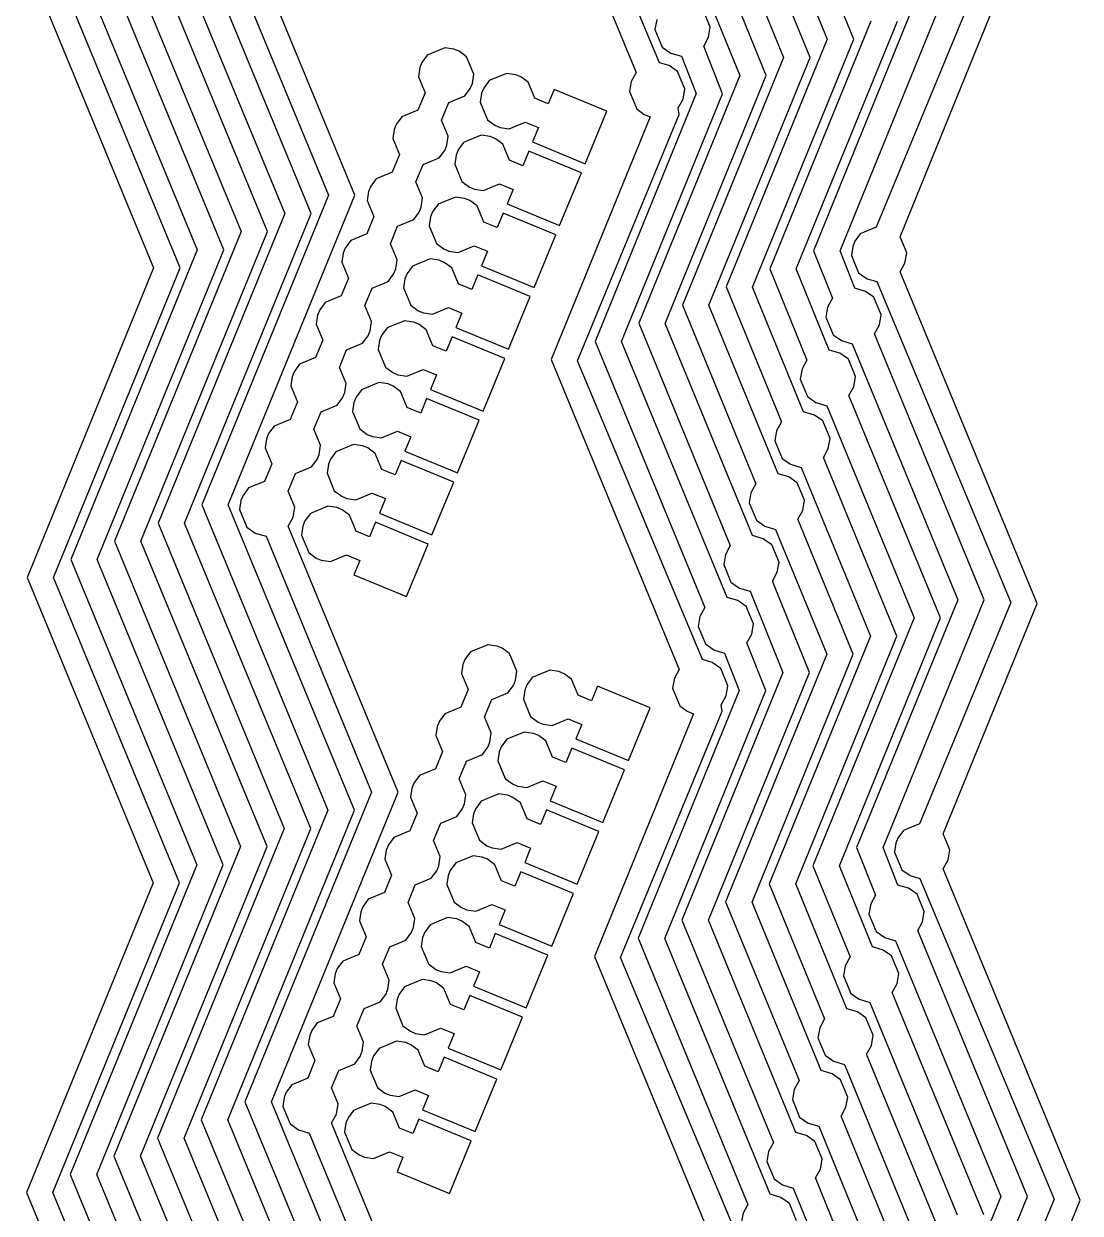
# Model space of a CAD drawing. Header units: millimetres. Extents: x 13 to 54, y 15 to 202.
# Drawn here: x 13.36 to 53.45, y 44.81 to 89.96 of the extents above; entities that cross this region are included whole.
import ezdxf

# ---------------------------------------------------------------- set-up
doc = ezdxf.new("R2010")
doc.units = ezdxf.units.MM
doc.layers.add('Default', color=70, linetype='Continuous')

msp = doc.modelspace()

# ---------------------------------------------------------------- linework, layer by layer
at = {"layer": 'Default'}
for points in [[(15.1969, 139.6756, -0.2), (19.9833, 128.0823, -0.2), (15.1769, 116.3269, -0.2), (19.9633, 104.7337, -0.2), (15.1569, 92.9783, -0.2), (19.9434, 81.385, -0.2), (15.1369, 69.6296, -0.2), (19.9234, 58.0364, -0.2), (15.1169, 46.2809, -0.2), (19.9034, 34.6877, -0.2), (15.5815, 24.1062, -0.2), (15.956, 23.1273, -0.2), (15.7715, 22.7913, -0.2), (15.7044, 22.4068, -0.2), (15.9801, 21.7434, -0.2), (16.2609, 21.5359, -0.2), (16.4565, 21.4551, -0.2), (16.8019, 21.4042, -0.2), (17.4653, 21.6799, -0.2), (17.6728, 21.9607, -0.2), (17.7858, 22.2346, -0.2)], [(17.7858, 22.2346, 1.2), (17.7858, 22.2346, -0.2), (17.8045, 22.5017, -0.2), (17.5287, 23.1651, -0.2), (17.2089, 23.3887, -0.2), (16.8014, 23.5111, -0.2), (16.5878, 24.1031, -0.2), (20.9096, 34.6845, -0.2), (16.1232, 46.2778, -0.2), (20.9296, 58.0332, -0.2), (16.1432, 69.6264, -0.2), (20.9496, 81.3819, -0.2), (16.1631, 92.9751, -0.2), (20.9696, 104.7305, -0.2), (16.1831, 116.3238, -0.2), (20.9896, 128.0792, -0.2), (16.2031, 139.6724, -0.2)], [(13.5384, 138.9862, -0.2), (18.3248, 127.393, -0.2), (13.5184, 115.6375, -0.2), (18.3049, 104.0443, -0.2), (13.4984, 92.2889, -0.2), (18.2849, 80.6957, -0.2), (13.4784, 68.9402, -0.2), (18.2649, 57.347, -0.2), (13.4585, 45.5916, -0.2), (18.2449, 33.9983, -0.2), (14.3038, 24.4504, -0.2), (13.6957, 24.1976, -0.2), (13.4883, 23.9169, -0.2), (13.4075, 23.7212, -0.2), (13.3565, 23.3759, -0.2), (13.6323, 22.7125, -0.2), (13.913, 22.505, -0.2), (14.1087, 22.4243, -0.2), (14.454, 22.3733, -0.2), (15.1174, 22.649, -0.2), (15.3249, 22.9298, -0.2), (15.438, 23.2037, -0.2)], [(15.438, 23.2037, 1.2), (15.438, 23.2037, -0.2), (15.4566, 23.4708, -0.2), (15.2039, 24.0789, -0.2), (19.2512, 33.9952, -0.2), (14.4647, 45.5884, -0.2), (19.2711, 57.3438, -0.2), (14.4847, 68.9371, -0.2), (19.2911, 80.6925, -0.2), (14.5047, 92.2857, -0.2), (19.3111, 104.0411, -0.2), (14.5246, 115.6344, -0.2), (19.3311, 127.3898, -0.2), (14.5446, 138.983, -0.2)], [(20.1337, 21.2655, 1.2), (20.1337, 21.2655, -0.2), (20.1523, 21.5326, -0.2), (19.8766, 22.196, -0.2), (19.5567, 22.4196, -0.2), (19.1492, 22.542, -0.2), (18.2462, 24.7924, -0.2), (22.5681, 35.3739, -0.2), (17.7817, 46.9672, -0.2), (22.5881, 58.7226, -0.2), (17.8016, 70.3158, -0.2), (22.6081, 82.0712, -0.2), (17.8216, 93.6645, -0.2), (22.6281, 105.4199, -0.2), (17.8416, 117.0131, -0.2), (22.6481, 128.7685, -0.2), (18.482, 138.8691, -0.2)], [(17.6366, 138.4853, -0.2), (21.6418, 128.7717, -0.2), (16.8354, 117.0163, -0.2), (21.6218, 105.4231, -0.2), (16.8154, 93.6676, -0.2), (21.6018, 82.0744, -0.2), (16.7954, 70.319, -0.2), (21.5819, 58.7257, -0.2), (16.7754, 46.9703, -0.2), (21.5619, 35.3771, -0.2), (17.24, 24.7956, -0.2), (18.3039, 22.1582, -0.2), (18.1194, 21.8221, -0.2), (18.0523, 21.4377, -0.2), (18.328, 20.7743, -0.2), (18.6087, 20.5668, -0.2), (18.8044, 20.486, -0.2), (19.1497, 20.4351, -0.2), (19.8131, 20.7108, -0.2), (20.0206, 20.9916, -0.2), (20.1337, 21.2655, -0.2)], [(31.7417, 99.872, -0.2), (36.5971, 88.1129, -0.2), (36.4126, 87.7768, -0.2), (36.3455, 87.3924, -0.2), (36.6213, 86.729, -0.2), (36.902, 86.5215, -0.2), (37.1368, 86.4246, -0.2), (33.3802, 77.2127, -0.2), (38.2356, 65.4536, -0.2), (38.0511, 65.1176, -0.2), (37.984, 64.7331, -0.2), (38.2598, 64.0697, -0.2), (38.5405, 63.8622, -0.2), (38.7753, 63.7653, -0.2), (35.0187, 54.5534, -0.2), (39.8741, 42.7943, -0.2)], [(40.7587, 43.162, -0.2), (36.0088, 54.5111, -0.2), (39.8691, 63.8634, -0.2), (39.8325, 64.1075, -0.2), (40.017, 64.4435, -0.2), (40.0841, 64.828, -0.2), (39.8084, 65.4914, -0.2), (39.4885, 65.715, -0.2), (39.1202, 65.8213, -0.2), (34.3703, 77.1704, -0.2), (38.2306, 86.5227, -0.2), (38.194, 86.7668, -0.2), (38.3785, 87.1028, -0.2), (38.4456, 87.4873, -0.2), (38.1699, 88.1507, -0.2), (37.85, 88.3743, -0.2), (37.4817, 88.4805, -0.2), (32.7318, 99.8297, -0.2)], [(41.2251, 95.7744, -0.2), (43.8515, 89.3777, -0.2), (40.0142, 79.9702, -0.2), (42.1121, 74.845, -0.2), (41.9276, 74.509, -0.2), (41.8605, 74.1245, -0.2), (42.1362, 73.4611, -0.2), (42.4561, 73.2375, -0.2), (42.8636, 73.1151, -0.2), (45.49, 66.7184, -0.2), (41.6527, 57.3109, -0.2), (43.7506, 52.1857, -0.2), (43.5661, 51.8497, -0.2), (43.499, 51.4652, -0.2), (43.7747, 50.8018, -0.2), (44.0946, 50.5782, -0.2), (44.5021, 50.4558, -0.2), (47.1285, 44.0591, -0.2)], [(48.1348, 44.056, -0.2), (45.3475, 50.8396, -0.2), (45.532, 51.1756, -0.2), (45.5991, 51.5601, -0.2), (45.3233, 52.2235, -0.2), (45.0034, 52.4471, -0.2), (44.596, 52.5695, -0.2), (42.6589, 57.3077, -0.2), (46.4963, 66.7153, -0.2), (43.709, 73.4989, -0.2), (43.8935, 73.8349, -0.2), (43.9606, 74.2194, -0.2), (43.6848, 74.8828, -0.2), (43.3649, 75.1064, -0.2), (42.9575, 75.2288, -0.2), (41.0204, 79.967, -0.2), (44.8577, 89.3746, -0.2), (42.0705, 96.1582, -0.2)], [(18.4739, 94.357, -0.2), (23.2603, 82.7638, -0.2), (18.4539, 71.0083, -0.2), (23.2403, 59.4151, -0.2), (18.4339, 47.6597, -0.2), (23.2204, 36.0665, -0.2), (18.8985, 25.485, -0.2), (20.6517, 21.189, -0.2), (20.4672, 20.853, -0.2), (20.4001, 20.4685, -0.2), (20.6759, 19.8051, -0.2), (20.9566, 19.5977, -0.2), (21.1523, 19.5169, -0.2), (21.4976, 19.466, -0.2), (22.161, 19.7417, -0.2), (22.3685, 20.0224, -0.2), (22.4815, 20.2964, -0.2), (22.489, 20.4032, -0.2)], [(22.489, 20.4032, 1.2), (22.489, 20.4032, -0.2), (22.5002, 20.5635, -0.2), (22.2244, 21.2268, -0.2), (21.9046, 21.4505, -0.2), (21.4971, 21.5729, -0.2), (19.9047, 25.4818, -0.2), (24.2266, 36.0633, -0.2), (19.4401, 47.6565, -0.2), (24.2466, 59.4119, -0.2), (19.4601, 71.0052, -0.2), (24.2666, 82.7606, -0.2), (19.4801, 94.3538, -0.2)], [(24.5723, 20.2577, 1.2), (24.5723, 20.2577, -0.2), (24.2524, 20.4814, -0.2), (23.845, 20.6038, -0.2), (21.5632, 26.1712, -0.2), (25.8851, 36.7527, -0.2), (21.0986, 48.3459, -0.2), (25.9051, 60.1013, -0.2), (21.1186, 71.6946, -0.2), (25.9251, 83.45, -0.2), (21.759, 93.5506, -0.2)], [(46.4763, 43.3666, -0.2), (44.3784, 48.4918, -0.2), (44.5629, 48.8278, -0.2), (44.63, 49.2123, -0.2), (44.3542, 49.8757, -0.2), (44.0343, 50.0993, -0.2), (43.6269, 50.2217, -0.2), (41.0004, 56.6183, -0.2), (44.8378, 66.0259, -0.2), (42.7399, 71.151, -0.2), (42.9244, 71.4871, -0.2), (42.9915, 71.8716, -0.2), (42.7157, 72.5349, -0.2), (42.3958, 72.7586, -0.2), (41.9884, 72.881, -0.2), (39.3619, 79.2776, -0.2), (43.1993, 88.6852, -0.2), (41.1013, 93.8103, -0.2)], [(20.9136, 93.1668, -0.2), (24.9188, 83.4531, -0.2), (20.1124, 71.6977, -0.2), (24.8988, 60.1045, -0.2), (20.0924, 48.3491, -0.2), (24.8788, 36.7558, -0.2), (20.557, 26.1743, -0.2), (22.9996, 20.2199, -0.2), (22.8151, 19.8839, -0.2), (22.748, 19.4994, -0.2), (23.0237, 18.836, -0.2), (23.3045, 18.6286, -0.2), (23.5001, 18.5478, -0.2), (23.8455, 18.4968, -0.2), (24.5088, 18.7726, -0.2), (24.7163, 19.0533, -0.2), (24.8294, 19.3273, -0.2), (24.848, 19.5943, -0.2), (24.5723, 20.2577, -0.2)], [(40.256, 93.4265, -0.2), (42.193, 88.6883, -0.2), (38.3557, 79.2808, -0.2), (41.143, 72.4971, -0.2), (40.9585, 72.1611, -0.2), (40.8914, 71.7766, -0.2), (41.1671, 71.1132, -0.2), (41.487, 70.8896, -0.2), (41.8945, 70.7672, -0.2), (43.8315, 66.0291, -0.2), (39.9942, 56.6215, -0.2), (42.7815, 49.8379, -0.2), (42.597, 49.5018, -0.2), (42.5299, 49.1174, -0.2), (42.8056, 48.454, -0.2), (43.1255, 48.2303, -0.2), (43.533, 48.1079, -0.2), (45.47, 43.3698, -0.2)], [(44.8178, 42.6772, -0.2), (43.4092, 46.1439, -0.2), (43.5937, 46.4799, -0.2), (43.6608, 46.8644, -0.2), (43.3851, 47.5278, -0.2), (43.0652, 47.7514, -0.2), (42.6578, 47.8738, -0.2), (39.342, 55.929, -0.2), (43.1793, 65.3365, -0.2), (41.7707, 68.8032, -0.2), (41.9552, 69.1392, -0.2), (42.0223, 69.5237, -0.2), (41.7466, 70.1871, -0.2), (41.4267, 70.4107, -0.2), (41.0193, 70.5331, -0.2), (37.7035, 78.5882, -0.2), (41.5408, 87.9958, -0.2), (40.1322, 91.4625, -0.2)], [(39.2868, 91.0787, -0.2), (40.5345, 87.999, -0.2), (36.6972, 78.5914, -0.2), (40.1739, 70.1493, -0.2), (39.9894, 69.8133, -0.2), (39.9223, 69.4288, -0.2), (40.198, 68.7654, -0.2), (40.5179, 68.5418, -0.2), (40.9253, 68.4194, -0.2), (42.173, 65.3397, -0.2), (38.3357, 55.9321, -0.2), (41.8124, 47.49, -0.2), (41.6279, 47.154, -0.2), (41.5608, 46.7695, -0.2), (41.8365, 46.1061, -0.2), (42.1564, 45.8825, -0.2), (42.5638, 45.7601, -0.2), (43.8115, 42.6804, -0.2)], [(42.6917, 44.5166, -0.2), (42.416, 45.18, -0.2), (42.0961, 45.4036, -0.2), (41.6886, 45.526, -0.2), (37.6835, 55.2396, -0.2), (41.5208, 64.6472, -0.2), (40.8016, 66.4553, -0.2), (40.9861, 66.7914, -0.2), (41.0532, 67.1758, -0.2), (40.7775, 67.8392, -0.2), (40.4576, 68.0629, -0.2), (40.0501, 68.1853, -0.2), (36.045, 77.8989, -0.2), (39.8823, 87.3064, -0.2), (39.1631, 89.1146, -0.2), (39.3476, 89.4507, -0.2), (39.4147, 89.8351, -0.2), (39.139, 90.4985, -0.2)], [(47.1685, 90.7565, -0.2), (43.3311, 81.3489, -0.2), (44.0503, 79.5407, -0.2), (43.8658, 79.2047, -0.2), (43.7987, 78.8202, -0.2), (44.0745, 78.1568, -0.2), (44.3943, 77.9332, -0.2), (44.8018, 77.8108, -0.2), (48.807, 68.0972, -0.2), (44.9696, 58.6896, -0.2), (45.6888, 56.8814, -0.2), (45.5043, 56.5454, -0.2), (45.4372, 56.1609, -0.2), (45.713, 55.4975, -0.2), (46.0328, 55.2739, -0.2), (46.4403, 55.1515, -0.2), (50.4455, 45.4379, -0.2), (46.6081, 36.0303, -0.2)], [(47.6144, 36.0272, -0.2), (51.4517, 45.4347, -0.2), (47.2857, 55.5353, -0.2), (47.4702, 55.8713, -0.2), (47.5373, 56.2558, -0.2), (47.2616, 56.9192, -0.2), (46.9417, 57.1429, -0.2), (46.5342, 57.2652, -0.2), (45.9759, 58.6864, -0.2), (49.8132, 68.094, -0.2), (45.6472, 78.1946, -0.2), (45.8317, 78.5306, -0.2), (45.8988, 78.9151, -0.2), (45.623, 79.5785, -0.2), (45.3032, 79.8021, -0.2), (44.8957, 79.9245, -0.2), (44.3374, 81.3457, -0.2), (48.1747, 90.7533, -0.2)], [(49.1878, 90.6557, -0.2), (45.7151, 82.2426, -0.2), (45.107, 81.9898, -0.2), (44.8995, 81.7091, -0.2), (44.8188, 81.5134, -0.2), (44.7678, 81.1681, -0.2), (45.0436, 80.5047, -0.2), (45.3635, 80.281, -0.2), (45.7318, 80.1748, -0.2), (50.8263, 67.9964, -0.2), (47.3536, 59.5833, -0.2), (46.7455, 59.3305, -0.2), (46.538, 59.0498, -0.2), (46.4573, 58.8541, -0.2), (46.4063, 58.5088, -0.2), (46.6821, 57.8454, -0.2), (47.002, 57.6217, -0.2), (47.3703, 57.5155, -0.2), (52.4648, 45.3371, -0.2), (48.9921, 36.924, -0.2)], [(49.8921, 36.5525, -0.2), (53.4549, 45.2948, -0.2), (48.2548, 57.8832, -0.2), (48.4393, 58.2192, -0.2), (48.5064, 58.6037, -0.2), (48.2536, 59.2118, -0.2), (51.8164, 67.9541, -0.2), (46.6163, 80.5425, -0.2), (46.8008, 80.8785, -0.2), (46.8679, 81.263, -0.2), (46.6151, 81.8711, -0.2), (50.1779, 90.6134, -0.2)], [(37.3817, 90.1247, -0.2), (37.3146, 89.7402, -0.2), (37.5904, 89.0768, -0.2), (37.9103, 88.8532, -0.2), (38.3177, 88.7308, -0.2), (38.8761, 87.3096, -0.2), (35.0387, 77.902, -0.2), (39.2048, 67.8014, -0.2), (39.0203, 67.4654, -0.2), (38.9531, 67.0809, -0.2), (39.2289, 66.4175, -0.2), (39.5488, 66.1939, -0.2), (39.9562, 66.0715, -0.2), (40.5146, 64.6503, -0.2), (36.6772, 55.2428, -0.2), (40.8433, 45.1422, -0.2), (40.6588, 44.8061, -0.2), (40.5916, 44.4216, -0.2)], [(45.51, 90.0671, -0.2), (41.6727, 80.6595, -0.2), (43.0812, 77.1929, -0.2), (42.8967, 76.8568, -0.2), (42.8296, 76.4723, -0.2), (43.1054, 75.809, -0.2), (43.4252, 75.5853, -0.2), (43.8327, 75.4629, -0.2), (47.1485, 67.4078, -0.2), (43.3112, 58.0002, -0.2), (44.7197, 54.5336, -0.2), (44.5352, 54.1975, -0.2), (44.4681, 53.8131, -0.2), (44.7439, 53.1497, -0.2), (45.0637, 52.926, -0.2), (45.4712, 52.8037, -0.2), (48.787, 44.7485, -0.2)], [(49.7932, 44.7454, -0.2), (46.3166, 53.1875, -0.2), (46.5011, 53.5235, -0.2), (46.5682, 53.908, -0.2), (46.2924, 54.5714, -0.2), (45.9726, 54.795, -0.2), (45.5651, 54.9174, -0.2), (44.3174, 57.9971, -0.2), (48.1547, 67.4046, -0.2), (44.6781, 75.8468, -0.2), (44.8626, 76.1828, -0.2), (44.9297, 76.5673, -0.2), (44.6539, 77.2307, -0.2), (44.3341, 77.4543, -0.2), (43.9266, 77.5767, -0.2), (42.6789, 80.6564, -0.2), (46.5162, 90.0639, -0.2)], [(27.5436, 37.442, -0.2), (22.7571, 49.0353, -0.2), (27.5636, 60.7907, -0.2), (23.3975, 70.8913, -0.2), (23.582, 71.2273, -0.2), (23.6491, 71.6118, -0.2), (23.3964, 72.2199, -0.2), (23.6709, 72.8851, -0.2), (24.2791, 73.1379, -0.2), (24.4865, 73.4186, -0.2), (24.5673, 73.6143, -0.2), (24.6182, 73.9596, -0.2), (24.3655, 74.5678, -0.2), (24.6401, 75.233, -0.2), (25.2482, 75.4858, -0.2), (25.4557, 75.7665, -0.2), (25.5364, 75.9621, -0.2), (25.5874, 76.3075, -0.2), (25.3346, 76.9156, -0.2), (25.6092, 77.5808, -0.2), (26.2173, 77.8336, -0.2), (26.4248, 78.1143, -0.2), (26.5055, 78.31, -0.2), (26.5565, 78.6554, -0.2), (26.3037, 79.2635, -0.2), (26.5783, 79.9287, -0.2), (27.1864, 80.1815, -0.2), (27.3939, 80.4622, -0.2), (27.4746, 80.6579, -0.2), (27.5256, 81.0032, -0.2), (27.2728, 81.6113, -0.2), (27.5474, 82.2765, -0.2), (28.1555, 82.5293, -0.2), (28.363, 82.8101, -0.2), (28.4438, 83.0057, -0.2), (28.4947, 83.3511, -0.2), (28.2419, 83.9592, -0.2), (28.5165, 84.6244, -0.2), (29.1246, 84.8772, -0.2), (29.3321, 85.1579, -0.2), (29.4129, 85.3536, -0.2), (29.4638, 85.6989, -0.2), (29.2111, 86.307, -0.2), (29.4856, 86.9723, -0.2), (30.0937, 87.225, -0.2), (30.3012, 87.5058, -0.2), (30.382, 87.7014, -0.2), (30.4329, 88.0468, -0.2), (30.1572, 88.7102, -0.2), (29.8764, 88.9176, -0.2), (29.6808, 88.9984, -0.2), (29.3354, 89.0494, -0.2), (28.672, 88.7736, -0.2), (28.4646, 88.4929, -0.2), (28.3838, 88.2972, -0.2), (28.3329, 87.9519, -0.2), (28.5856, 87.3437, -0.2), (28.311, 86.6785, -0.2), (27.7029, 86.4258, -0.2), (27.4955, 86.145, -0.2), (27.4147, 85.9494, -0.2), (27.3637, 85.604, -0.2), (27.6165, 84.9959, -0.2), (27.3419, 84.3307, -0.2), (26.7338, 84.0779, -0.2), (26.5263, 83.7972, -0.2), (26.4456, 83.6015, -0.2), (26.3946, 83.2561, -0.2), (26.6474, 82.648, -0.2), (26.3728, 81.9828, -0.2), (25.7647, 81.73, -0.2), (25.5572, 81.4493, -0.2), (25.4765, 81.2536, -0.2), (25.4255, 80.9083, -0.2), (25.6783, 80.3002, -0.2), (25.4037, 79.635, -0.2), (24.7956, 79.3822, -0.2), (24.5881, 79.1014, -0.2), (24.5074, 78.9058, -0.2), (24.4564, 78.5604, -0.2), (24.7092, 77.9523, -0.2), (24.4346, 77.2871, -0.2), (23.8265, 77.0343, -0.2), (23.619, 76.7536, -0.2), (23.5382, 76.5579, -0.2), (23.4873, 76.2126, -0.2), (23.7401, 75.6045, -0.2), (23.4655, 74.9393, -0.2), (22.8574, 74.6865, -0.2), (22.6499, 74.4057, -0.2), (22.5691, 74.2101, -0.2), (22.5182, 73.8647, -0.2), (22.7709, 73.2566, -0.2), (22.4964, 72.5914, -0.2), (21.8882, 72.3386, -0.2), (21.6808, 72.0579, -0.2), (21.6, 71.8622, -0.2), (21.5491, 71.5169, -0.2), (21.8248, 70.8535, -0.2), (22.1447, 70.6299, -0.2), (22.5521, 70.5075, -0.2), (26.5573, 60.7938, -0.2), (21.7509, 49.0384, -0.2), (26.5373, 37.4452, -0.2)], [(34.6646, 84.6514, 1.2), (34.6646, 84.6514, -0.2), (35.4883, 86.647, -0.2), (33.4926, 87.4708, -0.2), (33.2665, 86.923, -0.2), (32.7578, 87.1329, -0.2), (32.505, 87.741, -0.2), (32.2243, 87.9485, -0.2), (32.0286, 88.0293, -0.2), (31.6833, 88.0802, -0.2), (31.0199, 87.8045, -0.2), (30.8124, 87.5237, -0.2), (30.7317, 87.3281, -0.2), (30.6807, 86.9827, -0.2), (30.9565, 86.3193, -0.2), (31.2372, 86.1119, -0.2), (31.4329, 86.0311, -0.2), (31.7782, 85.9802, -0.2), (32.3863, 86.2329, -0.2), (32.895, 86.023, -0.2), (32.6689, 85.4751, -0.2), (34.6646, 84.6514, -0.2)], [(33.6955, 82.3035, 1.2), (33.6955, 82.3035, -0.2), (34.5192, 84.2992, -0.2), (32.5235, 85.1229, -0.2), (32.2974, 84.5751, -0.2), (31.7887, 84.7851, -0.2), (31.5359, 85.3932, -0.2), (31.2552, 85.6007, -0.2), (31.0595, 85.6814, -0.2), (30.7142, 85.7324, -0.2), (30.0508, 85.4566, -0.2), (29.8433, 85.1759, -0.2), (29.7625, 84.9802, -0.2), (29.7116, 84.6349, -0.2), (29.9873, 83.9715, -0.2), (30.2681, 83.764, -0.2), (30.4637, 83.6833, -0.2), (30.8091, 83.6323, -0.2), (31.4172, 83.8851, -0.2), (31.9259, 83.6751, -0.2), (31.6998, 83.1273, -0.2), (33.6955, 82.3035, -0.2)], [(32.7263, 79.9557, 1.2), (32.7263, 79.9557, -0.2), (33.5501, 81.9513, -0.2), (31.5544, 82.7751, -0.2), (31.3283, 82.2273, -0.2), (30.8196, 82.4372, -0.2), (30.5668, 83.0453, -0.2), (30.2861, 83.2528, -0.2), (30.0904, 83.3336, -0.2), (29.7451, 83.3845, -0.2), (29.0817, 83.1088, -0.2), (28.8742, 82.828, -0.2), (28.7934, 82.6324, -0.2), (28.7425, 82.287, -0.2), (29.0182, 81.6236, -0.2), (29.299, 81.4162, -0.2), (29.4946, 81.3354, -0.2), (29.84, 81.2845, -0.2), (30.4481, 81.5372, -0.2), (30.9568, 81.3272, -0.2), (30.7307, 80.7794, -0.2), (32.7263, 79.9557, -0.2)], [(31.7572, 77.6078, 1.2), (31.7572, 77.6078, -0.2), (32.581, 79.6035, -0.2), (30.5853, 80.4272, -0.2), (30.3592, 79.8794, -0.2), (29.8505, 80.0894, -0.2), (29.5977, 80.6975, -0.2), (29.317, 80.905, -0.2), (29.1213, 80.9857, -0.2), (28.7759, 81.0367, -0.2), (28.1126, 80.7609, -0.2), (27.9051, 80.4802, -0.2), (27.8243, 80.2845, -0.2), (27.7734, 79.9392, -0.2), (28.0491, 79.2758, -0.2), (28.3299, 79.0683, -0.2), (28.5255, 78.9876, -0.2), (28.8709, 78.9366, -0.2), (29.479, 79.1894, -0.2), (29.9877, 78.9794, -0.2), (29.7615, 78.4316, -0.2), (31.7572, 77.6078, -0.2)], [(30.7881, 75.26, 1.2), (30.7881, 75.26, -0.2), (31.6119, 77.2556, -0.2), (29.6162, 78.0794, -0.2), (29.3901, 77.5315, -0.2), (28.8814, 77.7415, -0.2), (28.6286, 78.3496, -0.2), (28.3478, 78.5571, -0.2), (28.1522, 78.6379, -0.2), (27.8068, 78.6888, -0.2), (27.1434, 78.4131, -0.2), (26.936, 78.1323, -0.2), (26.8552, 77.9367, -0.2), (26.8043, 77.5913, -0.2), (27.08, 76.9279, -0.2), (27.3607, 76.7205, -0.2), (27.5564, 76.6397, -0.2), (27.9017, 76.5887, -0.2), (28.5099, 76.8415, -0.2), (29.0186, 76.6315, -0.2), (28.7924, 76.0837, -0.2), (30.7881, 75.26, -0.2)], [(29.819, 72.9121, 1.2), (29.819, 72.9121, -0.2), (30.6427, 74.9078, -0.2), (28.6471, 75.7315, -0.2), (28.4209, 75.1837, -0.2), (27.9122, 75.3937, -0.2), (27.6595, 76.0018, -0.2), (27.3787, 76.2093, -0.2), (27.1831, 76.29, -0.2), (26.8377, 76.341, -0.2), (26.1743, 76.0652, -0.2), (25.9668, 75.7845, -0.2), (25.8861, 75.5888, -0.2), (25.8351, 75.2435, -0.2), (26.1109, 74.5801, -0.2), (26.3916, 74.3726, -0.2), (26.5873, 74.2918, -0.2), (26.9326, 74.2409, -0.2), (27.5407, 74.4937, -0.2), (28.0494, 74.2837, -0.2), (27.8233, 73.7359, -0.2), (29.819, 72.9121, -0.2)], [(28.8499, 70.5642, 1.2), (28.8499, 70.5642, -0.2), (29.6736, 72.5599, -0.2), (27.678, 73.3837, -0.2), (27.4518, 72.8358, -0.2), (26.9431, 73.0458, -0.2), (26.6904, 73.6539, -0.2), (26.4096, 73.8614, -0.2), (26.214, 73.9422, -0.2), (25.8686, 73.9931, -0.2), (25.2052, 73.7174, -0.2), (24.9977, 73.4366, -0.2), (24.917, 73.241, -0.2), (24.866, 72.8956, -0.2), (25.1418, 72.2322, -0.2), (25.4225, 72.0247, -0.2), (25.6182, 71.944, -0.2), (25.9635, 71.893, -0.2), (26.5716, 72.1458, -0.2), (27.0803, 71.9358, -0.2), (26.8542, 71.388, -0.2), (28.8499, 70.5642, -0.2)], [(27.8808, 68.2164, 1.2), (27.8808, 68.2164, -0.2), (28.7045, 70.2121, -0.2), (26.7088, 71.0358, -0.2), (26.4827, 70.488, -0.2), (25.974, 70.698, -0.2), (25.7212, 71.3061, -0.2), (25.4405, 71.5135, -0.2), (25.2448, 71.5943, -0.2), (24.8995, 71.6453, -0.2), (24.2361, 71.3695, -0.2), (24.0286, 71.0888, -0.2), (23.9479, 70.8931, -0.2), (23.8969, 70.5478, -0.2), (24.1727, 69.8844, -0.2), (24.4534, 69.6769, -0.2), (24.6491, 69.5961, -0.2), (24.9944, 69.5452, -0.2), (25.6025, 69.7979, -0.2), (26.1112, 69.588, -0.2), (25.8851, 69.0401, -0.2), (27.8808, 68.2164, -0.2)], [(29.2021, 38.1314, -0.2), (25.036, 48.232, -0.2), (25.2205, 48.568, -0.2), (25.2876, 48.9525, -0.2), (25.0349, 49.5606, -0.2), (25.3095, 50.2258, -0.2), (25.9176, 50.4786, -0.2), (26.125, 50.7594, -0.2), (26.2058, 50.955, -0.2), (26.2568, 51.3004, -0.2), (26.004, 51.9085, -0.2), (26.2786, 52.5737, -0.2), (26.8867, 52.8265, -0.2), (27.0942, 53.1072, -0.2), (27.1749, 53.3029, -0.2), (27.2259, 53.6482, -0.2), (26.9731, 54.2563, -0.2), (27.2477, 54.9215, -0.2), (27.8558, 55.1743, -0.2), (28.0633, 55.4551, -0.2), (28.144, 55.6507, -0.2), (28.195, 55.9961, -0.2), (27.9422, 56.6042, -0.2), (28.2168, 57.2694, -0.2), (28.8249, 57.5222, -0.2), (29.0324, 57.8029, -0.2), (29.1131, 57.9986, -0.2), (29.1641, 58.3439, -0.2), (28.9113, 58.952, -0.2), (29.1859, 59.6173, -0.2), (29.794, 59.87, -0.2), (30.0015, 60.1508, -0.2), (30.0823, 60.3464, -0.2), (30.1332, 60.6918, -0.2), (29.8804, 61.2999, -0.2), (30.155, 61.9651, -0.2), (30.7631, 62.2179, -0.2), (30.9706, 62.4986, -0.2), (31.0514, 62.6943, -0.2), (31.1023, 63.0396, -0.2), (30.8496, 63.6477, -0.2), (31.1241, 64.313, -0.2), (31.7322, 64.5657, -0.2), (31.9397, 64.8465, -0.2), (32.0205, 65.0421, -0.2), (32.0714, 65.3875, -0.2), (31.7957, 66.0509, -0.2), (31.5149, 66.2584, -0.2), (31.3193, 66.3391, -0.2), (30.9739, 66.3901, -0.2), (30.3105, 66.1143, -0.2), (30.1031, 65.8336, -0.2), (30.0223, 65.6379, -0.2), (29.9714, 65.2926, -0.2), (30.2241, 64.6845, -0.2), (29.9495, 64.0192, -0.2), (29.3414, 63.7665, -0.2), (29.134, 63.4857, -0.2), (29.0532, 63.2901, -0.2), (29.0022, 62.9447, -0.2), (29.255, 62.3366, -0.2), (28.9804, 61.6714, -0.2), (28.3723, 61.4186, -0.2), (28.1648, 61.1379, -0.2), (28.0841, 60.9422, -0.2), (28.0331, 60.5969, -0.2), (28.2859, 59.9887, -0.2), (28.0113, 59.3235, -0.2), (27.4032, 59.0708, -0.2), (27.1957, 58.79, -0.2), (27.115, 58.5944, -0.2), (27.064, 58.249, -0.2), (27.3168, 57.6409, -0.2), (27.0422, 56.9757, -0.2), (26.4341, 56.7229, -0.2), (26.2266, 56.4422, -0.2), (26.1459, 56.2465, -0.2), (26.0949, 55.9012, -0.2), (26.3477, 55.293, -0.2), (26.0731, 54.6278, -0.2), (25.465, 54.375, -0.2), (25.2575, 54.0943, -0.2), (25.1767, 53.8986, -0.2), (25.1258, 53.5533, -0.2), (25.3786, 52.9452, -0.2), (25.104, 52.28, -0.2), (24.4959, 52.0272, -0.2), (24.2884, 51.7465, -0.2), (24.2076, 51.5508, -0.2), (24.1567, 51.2054, -0.2), (24.4094, 50.5973, -0.2), (24.1349, 49.9321, -0.2), (23.5267, 49.6793, -0.2), (23.3193, 49.3986, -0.2), (23.2385, 49.2029, -0.2), (23.1876, 48.8576, -0.2), (23.4633, 48.1942, -0.2), (23.7832, 47.9706, -0.2), (24.1906, 47.8482, -0.2), (28.1958, 38.1346, -0.2)], [(32.8757, 63.4526, 1.2), (32.8757, 63.4526, -0.2), (33.0714, 63.3718, -0.2), (33.4167, 63.3209, -0.2), (34.0248, 63.5736, -0.2), (34.5335, 63.3637, -0.2), (34.3074, 62.8158, -0.2), (36.3031, 61.9921, -0.2), (37.1268, 63.9878, -0.2), (35.1311, 64.8115, -0.2), (34.905, 64.2637, -0.2), (34.3963, 64.4737, -0.2), (34.1435, 65.0818, -0.2), (33.8628, 65.2892, -0.2), (33.6671, 65.37, -0.2), (33.3218, 65.421, -0.2), (32.6584, 65.1452, -0.2), (32.4509, 64.8645, -0.2), (32.3702, 64.6688, -0.2), (32.3192, 64.3235, -0.2), (32.595, 63.6601, -0.2), (32.8757, 63.4526, -0.2)], [(31.9066, 61.1047, 1.2), (31.9066, 61.1047, -0.2), (32.1022, 61.024, -0.2), (32.4476, 60.973, -0.2), (33.0557, 61.2258, -0.2), (33.5644, 61.0158, -0.2), (33.3383, 60.468, -0.2), (35.334, 59.6442, -0.2), (36.1577, 61.6399, -0.2), (34.162, 62.4637, -0.2), (33.9359, 61.9158, -0.2), (33.4272, 62.1258, -0.2), (33.1744, 62.7339, -0.2), (32.8937, 62.9414, -0.2), (32.698, 63.0221, -0.2), (32.3527, 63.0731, -0.2), (31.6893, 62.7973, -0.2), (31.4818, 62.5166, -0.2), (31.401, 62.321, -0.2), (31.3501, 61.9756, -0.2), (31.6258, 61.3122, -0.2), (31.9066, 61.1047, -0.2)], [(30.9375, 58.7569, 1.2), (30.9375, 58.7569, -0.2), (31.1331, 58.6761, -0.2), (31.4785, 58.6252, -0.2), (32.0866, 58.8779, -0.2), (32.5953, 58.668, -0.2), (32.3692, 58.1201, -0.2), (34.3648, 57.2964, -0.2), (35.1886, 59.2921, -0.2), (33.1929, 60.1158, -0.2), (32.9668, 59.568, -0.2), (32.4581, 59.7779, -0.2), (32.2053, 60.3861, -0.2), (31.9246, 60.5935, -0.2), (31.7289, 60.6743, -0.2), (31.3836, 60.7252, -0.2), (30.7202, 60.4495, -0.2), (30.5127, 60.1688, -0.2), (30.4319, 59.9731, -0.2), (30.381, 59.6277, -0.2), (30.6567, 58.9644, -0.2), (30.9375, 58.7569, -0.2)], [(29.9684, 56.409, 1.2), (29.9684, 56.409, -0.2), (30.164, 56.3283, -0.2), (30.5094, 56.2773, -0.2), (31.1175, 56.5301, -0.2), (31.6262, 56.3201, -0.2), (31.4001, 55.7723, -0.2), (33.3957, 54.9485, -0.2), (34.2195, 56.9442, -0.2), (32.2238, 57.7679, -0.2), (31.9977, 57.2201, -0.2), (31.489, 57.4301, -0.2), (31.2362, 58.0382, -0.2), (30.9555, 58.2457, -0.2), (30.7598, 58.3264, -0.2), (30.4145, 58.3774, -0.2), (29.7511, 58.1016, -0.2), (29.5436, 57.8209, -0.2), (29.4628, 57.6252, -0.2), (29.4119, 57.2799, -0.2), (29.6876, 56.6165, -0.2), (29.9684, 56.409, -0.2)], [(28.9992, 54.0612, 1.2), (28.9992, 54.0612, -0.2), (29.1949, 53.9804, -0.2), (29.5403, 53.9295, -0.2), (30.1484, 54.1822, -0.2), (30.6571, 53.9722, -0.2), (30.4309, 53.4244, -0.2), (32.4266, 52.6007, -0.2), (33.2504, 54.5963, -0.2), (31.2547, 55.4201, -0.2), (31.0286, 54.8723, -0.2), (30.5199, 55.0822, -0.2), (30.2671, 55.6903, -0.2), (29.9863, 55.8978, -0.2), (29.7907, 55.9786, -0.2), (29.4453, 56.0295, -0.2), (28.7819, 55.7538, -0.2), (28.5745, 55.473, -0.2), (28.4937, 55.2774, -0.2), (28.4428, 54.932, -0.2), (28.7185, 54.2686, -0.2), (28.9992, 54.0612, -0.2)], [(28.0301, 51.7133, 1.2), (28.0301, 51.7133, -0.2), (28.2258, 51.6326, -0.2), (28.5711, 51.5816, -0.2), (29.1792, 51.8344, -0.2), (29.6879, 51.6244, -0.2), (29.4618, 51.0766, -0.2), (31.4575, 50.2528, -0.2), (32.2812, 52.2485, -0.2), (30.2856, 53.0722, -0.2), (30.0594, 52.5244, -0.2), (29.5507, 52.7344, -0.2), (29.298, 53.3425, -0.2), (29.0172, 53.55, -0.2), (28.8216, 53.6307, -0.2), (28.4762, 53.6817, -0.2), (27.8128, 53.4059, -0.2), (27.6054, 53.1252, -0.2), (27.5246, 52.9295, -0.2), (27.4736, 52.5842, -0.2), (27.7494, 51.9208, -0.2), (28.0301, 51.7133, -0.2)], [(27.061, 49.3655, 1.2), (27.061, 49.3655, -0.2), (27.2567, 49.2847, -0.2), (27.602, 49.2337, -0.2), (28.2101, 49.4865, -0.2), (28.7188, 49.2765, -0.2), (28.4927, 48.7287, -0.2), (30.4884, 47.905, -0.2), (31.3121, 49.9006, -0.2), (29.3165, 50.7244, -0.2), (29.0903, 50.1766, -0.2), (28.5816, 50.3865, -0.2), (28.3289, 50.9946, -0.2), (28.0481, 51.2021, -0.2), (27.8525, 51.2829, -0.2), (27.5071, 51.3338, -0.2), (26.8437, 51.0581, -0.2), (26.6362, 50.7773, -0.2), (26.5555, 50.5817, -0.2), (26.5045, 50.2363, -0.2), (26.7803, 49.5729, -0.2), (27.061, 49.3655, -0.2)], [(26.0919, 47.0176, 1.2), (26.0919, 47.0176, -0.2), (26.2876, 46.9368, -0.2), (26.6329, 46.8859, -0.2), (27.241, 47.1387, -0.2), (27.7497, 46.9287, -0.2), (27.5236, 46.3809, -0.2), (29.5193, 45.5571, -0.2), (30.343, 47.5528, -0.2), (28.3473, 48.3765, -0.2), (28.1212, 47.8287, -0.2), (27.6125, 48.0387, -0.2), (27.3597, 48.6468, -0.2), (27.079, 48.8543, -0.2), (26.8833, 48.935, -0.2), (26.538, 48.986, -0.2), (25.8746, 48.7102, -0.2), (25.6671, 48.4295, -0.2), (25.5864, 48.2338, -0.2), (25.5354, 47.8885, -0.2), (25.8112, 47.2251, -0.2), (26.0919, 47.0176, -0.2)]]:
    msp.add_polyline3d(points, dxfattribs=at)

doc.saveas('drawing.dxf')
